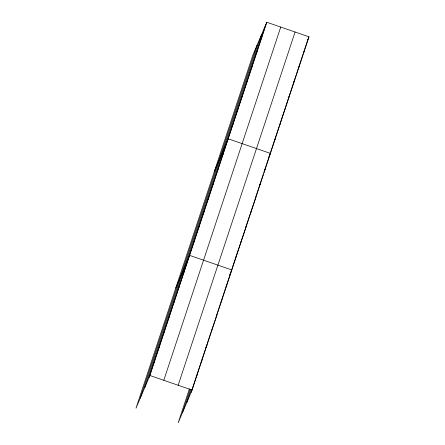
<?xml version="1.0" encoding="UTF-8"?>
<svg xmlns="http://www.w3.org/2000/svg" width="445" height="445" viewBox="0 0 445 445"><rect width="100%" height="100%" fill="white"/><g stroke="black" fill="none" stroke-linecap="round" stroke-linejoin="round"><path stroke-width="0.67" d="M140.247 398.158L257.182 44.923M144.631 387.829L261.565 34.599M148.886 377.811L265.821 24.575M266.805 22.25L252.927 54.941L135.998 408.176L149.87 375.485L266.805 22.25L309.002 36.824L192.073 390.059L178.195 422.75L189.431 388.808M163.799 380.291L280.734 27.062M178.145 385.248L295.079 32.012M182.45 412.726L190.226 389.23M186.828 402.402L191.15 389.353M191.083 392.384L195.839 378.022M200.806 363.009L196.056 377.371L197.04 375.046M210.963 332.332L201.023 362.358L202.008 360.033M211.18 331.681L216.921 314.993M216.148 316.668L220.687 302.962M225.654 287.948L220.904 302.311L221.888 299.986M235.455 258.345L225.871 287.298L226.861 284.972M240.278 243.777L235.666 257.711L236.651 255.386M245.523 227.94L250.135 214.001M250.346 213.366L255.947 197.102M255.169 198.798L263.345 174.09M263.768 172.821L264.397 170.919M279.076 126.575L264.608 170.285L265.593 167.96M279.288 125.941L283.899 112.001M284.11 111.372L293.338 83.493M298.161 68.925L293.544 82.859L294.534 80.534M302.984 54.351L298.373 68.291L299.357 65.966M260.993 39.149L261.983 36.818M256.17 53.717L257.16 51.392M251.347 68.291L252.337 65.96M246.524 82.859L247.515 80.534M241.702 97.433L242.686 95.102M236.879 112.001L237.864 109.676M232.056 126.575L233.041 124.244M214.34 171.509L228.218 138.818L270.415 153.392L268.897 156.968M222.405 155.717L223.396 153.386M217.583 170.285L218.573 167.96M212.76 184.859L213.75 182.528M207.937 199.427L208.922 197.102M203.115 214.001L204.099 211.67M198.292 228.569L199.277 226.244M193.464 243.137L194.454 240.812M175.753 288.076L189.631 255.386L231.828 269.959L230.844 272.284M183.674 272.724L184.658 270.399M178.706 287.737L179.691 285.412M173.734 302.75L174.724 300.425M168.766 317.758L169.751 315.433M163.793 332.771L164.784 330.446M158.826 347.784L159.811 345.459M153.853 362.797L154.843 360.472M307.217 41.029L308.018 39.149L303.195 53.723L304.18 51.392M308.263 38.565L309.002 36.824M288.722 97.433L289.712 95.108M284.144 111.422L284.889 109.676M279.321 125.991L280.061 124.25M274.254 141.143L275.238 138.818M259.78 184.859L260.77 182.533M250.379 213.416L251.125 211.675M246.296 226.244L240.489 243.142L241.474 240.817M229.776 274.788L230.577 272.907M211.208 331.753L211.948 330.006M205.99 347.345L206.981 345.02M149.87 375.485L192.073 390.059"/></g></svg>
